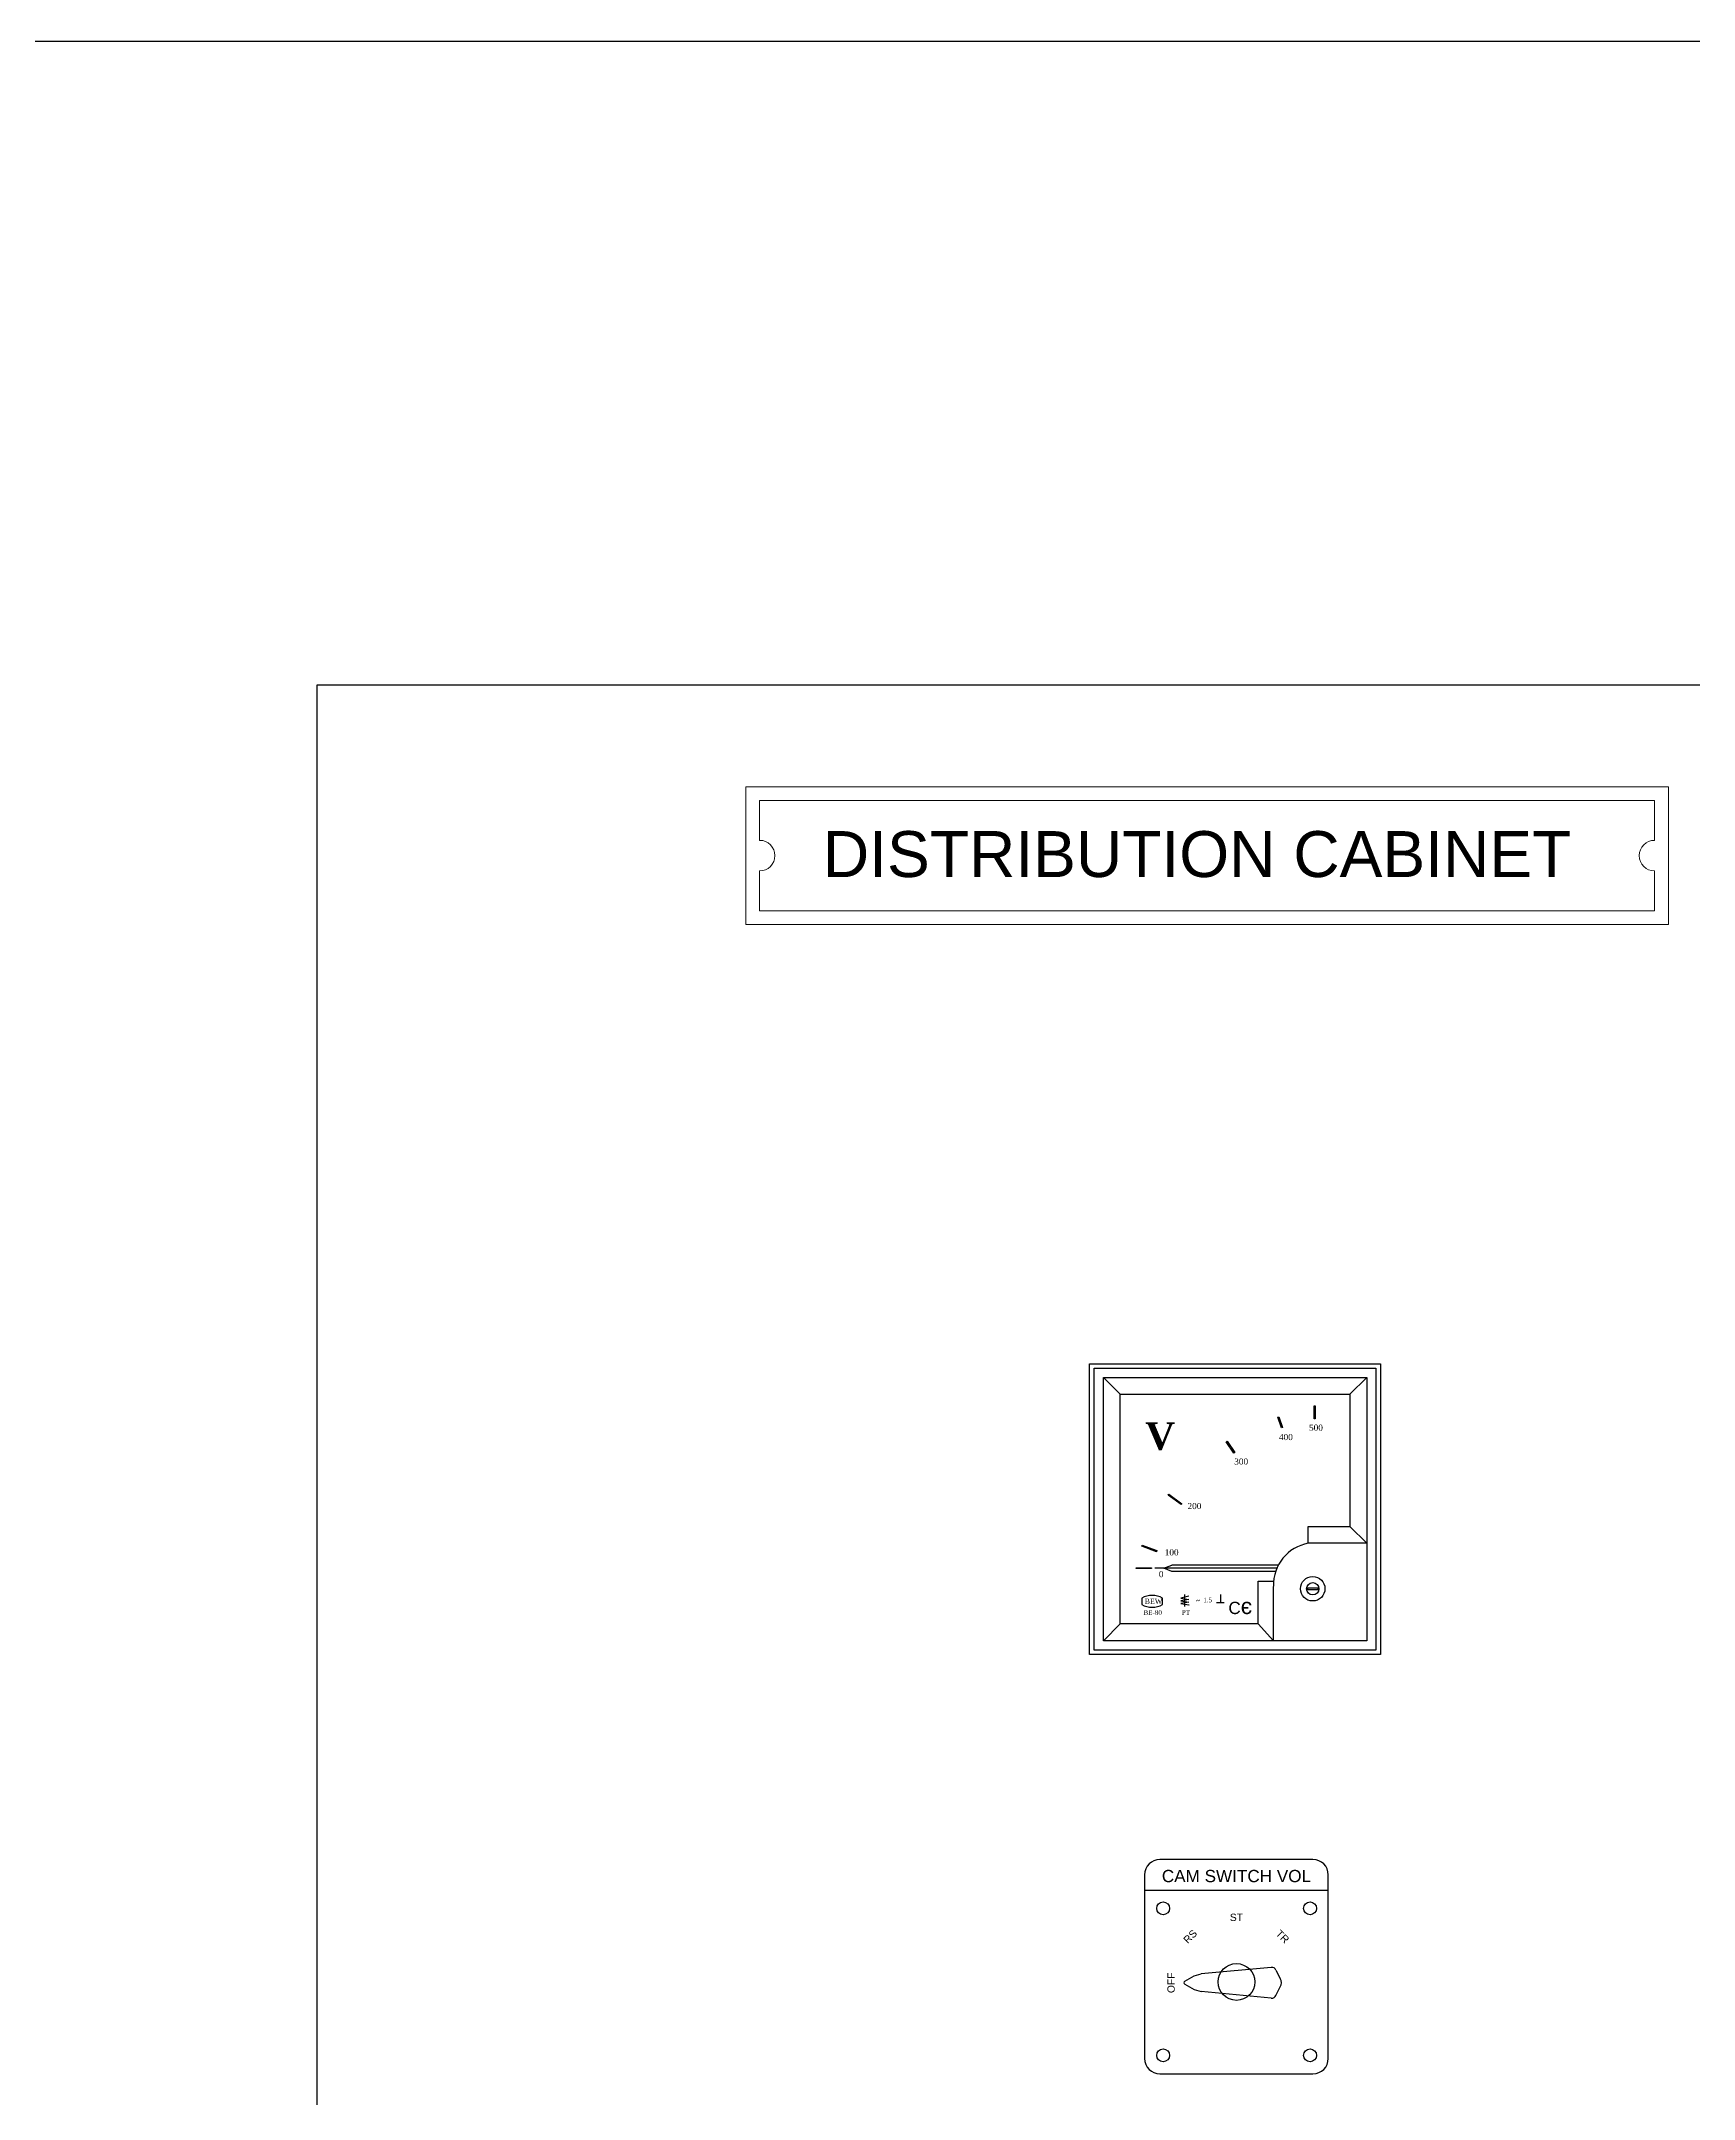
# Model space of a CAD drawing. Header units: inches. Extents: x 187 to 137830, y 99 to 66837.
# Drawn here: x 7433 to 7973, y 27444 to 28116 of the extents above; entities that cross this region are included whole.
import ezdxf

# ---------------------------------------------------------------- set-up
doc = ezdxf.new("R2010")
doc.units = ezdxf.units.IN
doc.header["$MEASUREMENT"] = 0
doc.linetypes.add('CENTER', pattern=[2, 1.25, -0.25, 0.25, -0.25])
doc.layers.add('Cua_tu', color=7, linetype='Continuous', lineweight=30)
doc.layers.add('T_Net manh_Thin Line', color=1, linetype='Continuous', lineweight=9)
doc.layers.add('ONG', color=170, linetype='Continuous')
doc.layers.add('TRUC', color=7, linetype='CENTER')
doc.styles.add('kt5-1', font='romans.shx', dxfattribs={"height": 100})
doc.styles.add('ROMAND', font='arial.ttf', dxfattribs={"height": 2})
doc.styles.get("Standard").update_dxf_attribs({"font": 'arial.ttf'})

msp = doc.modelspace()

# ---------------------------------------------------------------- linework, layer by layer
for p, q in [((7793.12, 27517.56), (7793.12, 27457.56)), ((7848.12, 27522.56), (7798.12, 27522.56)), ((7853.12, 27457.56), (7853.12, 27517.56)), ((7793.12, 27512.56), (7853.12, 27512.56)), ((7806.23, 27482.81), (7809.3, 27484.57)), ((7809.3, 27484.57), (7811.58, 27485.21)), ((7834.49, 27487.31), (7811.58, 27485.21)), ((7836.03, 27486.43), (7837.45, 27483.7)), ((7806.23, 27481.82), (7809.3, 27480.06)), ((7809.3, 27480.06), (7811.58, 27479.41)), ((7834.49, 27477.31), (7811.58, 27479.41)), ((7836.03, 27478.19), (7837.45, 27480.93))]:
    msp.add_line(p, q)
msp.add_circle((7823.12, 27482.56), 6)
for centre, radius, start, end in [((7798.12, 27517.56), 5, 90, 180), ((7848.12, 27517.56), 5, 0, 90), ((7806.52, 27482.31), 0.577, 119.88613, 240.11387), ((7834.71, 27485.9), 1.43, 21.78192, 98.51612), ((7834.79, 27482.31), 3, 332.52928, 27.47072), ((7834.71, 27478.72), 1.43, 261.48388, 338.21808)]:
    msp.add_arc(centre, radius, start, end)
at = {"layer": 'Cua_tu', "ltscale": 0.5}
for p, q in [((7775.17, 27684.45), (7870.17, 27684.45)), ((7775.17, 27589.45), (7775.17, 27684.45)), ((7870.17, 27684.45), (7870.17, 27589.45)), ((7776.67, 27682.95), (7868.67, 27682.95)), ((7776.67, 27590.95), (7776.67, 27682.95)), ((7779.67, 27679.95), (7865.67, 27679.95)), ((7779.67, 27593.95), (7779.67, 27679.95)), ((7779.67, 27679.95), (7785.17, 27674.48)), ((7860.17, 27674.48), (7865.67, 27679.95)), ((7865.67, 27679.95), (7865.67, 27593.95)), ((7868.67, 27682.95), (7868.67, 27590.95)), ((7848.48, 27666.48), (7848.48, 27670.73)), ((7848.48, 27670.73), (7848.86, 27670.73)), ((7848.86, 27670.73), (7848.86, 27666.48)), ((7836.66, 27667.03), (7836.97, 27667.13)), ((7837.83, 27663.49), (7836.66, 27667.03)), ((7836.97, 27667.13), (7838.19, 27663.58)), ((7848.86, 27666.48), (7848.48, 27666.48)), ((7819.8, 27659), (7820.08, 27659.19)), ((7822.27, 27655.26), (7819.8, 27659)), ((7820.08, 27659.19), (7822.6, 27655.48)), ((7838.19, 27663.58), (7837.83, 27663.49)), ((7822.6, 27655.48), (7822.27, 27655.26)), ((7800.87, 27641.58), (7801.08, 27641.86)), ((7805.03, 27638.47), (7800.87, 27641.58)), ((7801.08, 27641.86), (7805.24, 27638.75)), ((7805.24, 27638.75), (7805.03, 27638.47)), ((7805.24, 27638.75), (7805.11, 27638.85)), ((7805.11, 27638.85), (7805.24, 27638.75)), ((7846.59, 27625.81), (7846.59, 27631.25)), ((7846.59, 27631.25), (7860.17, 27631.25)), ((7860.17, 27631.25), (7865.67, 27625.81)), ((7792.18, 27624.86), (7792.33, 27625.25)), ((7796.97, 27623.07), (7792.18, 27624.86)), ((7792.33, 27625.25), (7797.11, 27623.46)), ((7865.67, 27625.81), (7846.59, 27625.81)), ((7790.41, 27617.53), (7790.41, 27617.76)), ((7790.41, 27617.76), (7795.41, 27617.76)), ((7795.41, 27617.53), (7790.41, 27617.53)), ((7795.41, 27617.76), (7795.41, 27617.53)), ((7836.3, 27617.64), (7796.47, 27617.64)), ((7797.11, 27623.46), (7796.97, 27623.07)), ((7799.39, 27617.64), (7802.05, 27618.64)), ((7802.05, 27616.64), (7799.39, 27617.64)), ((7836.78, 27618.64), (7802.05, 27618.64)), ((7835.92, 27616.64), (7802.05, 27616.64)), ((7830.2, 27599.48), (7830.2, 27613.48)), ((7830.2, 27613.48), (7835.25, 27613.48)), ((7835.19, 27593.95), (7835.19, 27611.74)), ((7792.22, 27607.94), (7792.22, 27605.8)), ((7798.98, 27605.8), (7798.98, 27607.94)), ((7807.58, 27608.52), (7804.9, 27607.89)), ((7804.9, 27607.89), (7807.58, 27607.5)), ((7807.58, 27607.5), (7804.9, 27607.05)), ((7804.9, 27607.05), (7807.58, 27606.57)), ((7807.58, 27606.57), (7804.9, 27606.1)), ((7804.9, 27606.1), (7807.58, 27605.68)), ((7806.2, 27609.08), (7806.2, 27605.21)), ((7816.63, 27606.5), (7819.11, 27606.5)), ((7817.87, 27609.09), (7817.87, 27606.5)), ((7785.17, 27599.48), (7779.67, 27593.95)), ((7793.42, 27599.48), (7787.48, 27599.48)), ((7830.2, 27599.48), (7835.19, 27593.95)), ((7868.67, 27590.95), (7776.67, 27590.95)), ((7865.67, 27593.95), (7779.67, 27593.95)), ((7870.17, 27589.45), (7775.17, 27589.45))]:
    msp.add_line(p, q, dxfattribs=at)
msp.add_lwpolyline([(7830.2, 27599.48), (7785.17, 27599.48), (7785.17, 27674.48), (7860.17, 27674.48), (7860.17, 27631.25)], dxfattribs=at)
msp.add_lwpolyline([(7846.49, 27611.28), (7849.67, 27611.28), (7849.67, 27610.65), (7846.49, 27610.65)], close=True, dxfattribs=at)
for centre, radius in [((7848.03, 27610.97), 4), ((7848.03, 27610.97), 2), ((7807.58, 27608.52), 0.0244), ((7807.58, 27605.68), 0.0244)]:
    msp.add_circle(centre, radius, dxfattribs=at)
for centre, radius, start, end in [((7849.01, 27612.2), 13.82, 100.08881, 181.42159), ((7795.6, 27601.73), 7.07, 61.43041, 118.56959), ((7795.6, 27612.01), 7.07, 241.43041, 298.56959)]:
    msp.add_arc(centre, radius, start, end, dxfattribs=at)
at = {"layer": 'ONG', "color": 1}
msp.add_lwpolyline([(6600.01, 28116.34), (8265.36, 28116.34), (8265.36, 26773.86), (6600.01, 26773.86)], close=True, dxfattribs=at)
at = {"layer": 'ONG', "color": 9}
msp.add_lwpolyline([(7522.77, 26806.03), (8122.77, 26806.03), (8122.77, 27906.03), (7522.77, 27906.03)], close=True, dxfattribs=at)
at = {"layer": 'T_Net manh_Thin Line', "color": 1}
for p, q in [((7662.87, 27872.86), (7964.2, 27872.86)), ((7662.87, 27827.86), (7662.87, 27872.86)), ((7964.2, 27872.86), (7964.2, 27827.86)), ((7964.2, 27827.86), (7662.87, 27827.86))]:
    msp.add_line(p, q, dxfattribs=at)
at = {"layer": 'T_Net manh_Thin Line', "color": 5, "ltscale": 10}
for p, q in [((7667.37, 27868.36), (7959.7, 27868.36)), ((7667.37, 27855.36), (7667.37, 27868.36)), ((7959.7, 27868.36), (7959.7, 27855.36)), ((7667.37, 27832.36), (7667.37, 27845.36)), ((7959.7, 27845.36), (7959.7, 27832.36)), ((7959.7, 27832.36), (7667.37, 27832.36))]:
    msp.add_line(p, q, dxfattribs=at)
for centre, start, end in [((7667.37, 27850.36), 270, 90), ((7959.7, 27850.36), 90, 270)]:
    msp.add_arc(centre, 5, start, end, dxfattribs=at)
at = {"layer": 'TRUC', "linetype": 'ByBlock', "ltscale": 1.5}
msp.add_line((7798.12, 27452.56), (7848.12, 27452.56), dxfattribs=at)
for centre in [(7799.17, 27506.6), (7847.17, 27506.6), (7799.17, 27458.6), (7847.17, 27458.6)]:
    msp.add_circle(centre, 2.1, dxfattribs=at)
for centre, start, end in [((7798.12, 27457.56), 180, 270), ((7848.12, 27457.56), 270, 0)]:
    msp.add_arc(centre, 5, start, end, dxfattribs=at)

# ---------------------------------------------------------------- texts
at = {"color": 5, "insert": (7688.03, 27858.38), "char_height": 15, "attachment_point": 1, "style": 'ROMAND'}
msp.add_mtext_dynamic_manual_height_columns('DISTRIBUTION CABINET', width=367.753, gutter_width=12.5, heights=[0], dxfattribs=at)
at = {"attachment_point": 5}
for s, insert, char_height, width in [('{\\f.VnArial|b0|i0|c0|p34;CAM SWITCH VOL}', (7823.12, 27517.13), 4, 60), ('{\\f.VnArial|b0|i0|c0|p34;ST}', (7823.11, 27503.65), 2.4, 7.6043)]:
    msp.add_mtext(s, dxfattribs=dict(at, insert=insert, char_height=char_height, width=width))
at = {"char_height": 2.4, "width": 7.6043, "attachment_point": 5}
for s, insert, rotation in [('{\\f.VnArial|b0|i0|c0|p34;RS}', (7808.02, 27497.38), 45), ('{\\f.VnArial|b0|i0|c0|p34;TR}', (7838.2, 27497.41), 315), ('{\\f.VnArial|b0|i0|c0|p34;OFF}', (7801.78, 27482.29), 90)]:
    msp.add_mtext(s, dxfattribs=dict(at, insert=insert, rotation=rotation))
at = {"layer": 'Cua_tu', "ltscale": 0.5, "width": 683.3363, "attachment_point": 1, "style": 'kt5-1'}
for s, insert, char_height in [('{\\f.VnTimeH|b1|i0|c0|p34;v}', (7793.31, 27665.33), 9), ('{\\f.VnTime|b0|i0|c0|p34;500}', (7846.83, 27664.59), 2), ('{\\f.VnTime|b0|i0|c0|p34;400}', (7837.01, 27661.5), 2), ('{\\f.VnTime|b0|i0|c0|p34;300}', (7822.4, 27653.53), 2), ('{\\f.VnTime|b0|i0|c0|p34;200}', (7807.13, 27638.98), 2), ('{\\f.VnTime|b0|i0|c0|p34;100}', (7799.69, 27623.87), 2), ('{\\f.VnTime|b0|i0|c0|p34;0}', (7797.78, 27616.75), 2), ('{\\f.VnTime|b0|i0|c0|p34;BE-80}', (7792.78, 27603.95), 1.5), ('{\\f.VnTime|b0|i0|c0|p34;BEW}', (7793.14, 27607.73), 1.7), ('{\\f.VnTime|b0|i0|c0|p34;PT}', (7805.27, 27603.95), 1.5), ('{\\f.VnTimeH|b1|i0|c0|p34;\\H1.083x;~}', (7809.94, 27607.95), 1.5), ('{\\f.VnTime|b0|i0|c0|p34;1.5}', (7812.29, 27608.07), 1.5), ('{\\f.VnArialH|b0|i0|c0|p34;\\H1.333x;C\\fArial|b0|i0|c204|p34;\\H1.3x;є}', (7820.5, 27607.9), 3)]:
    msp.add_mtext(s, dxfattribs=dict(at, insert=insert, char_height=char_height))

doc.saveas('drawing.dxf')
